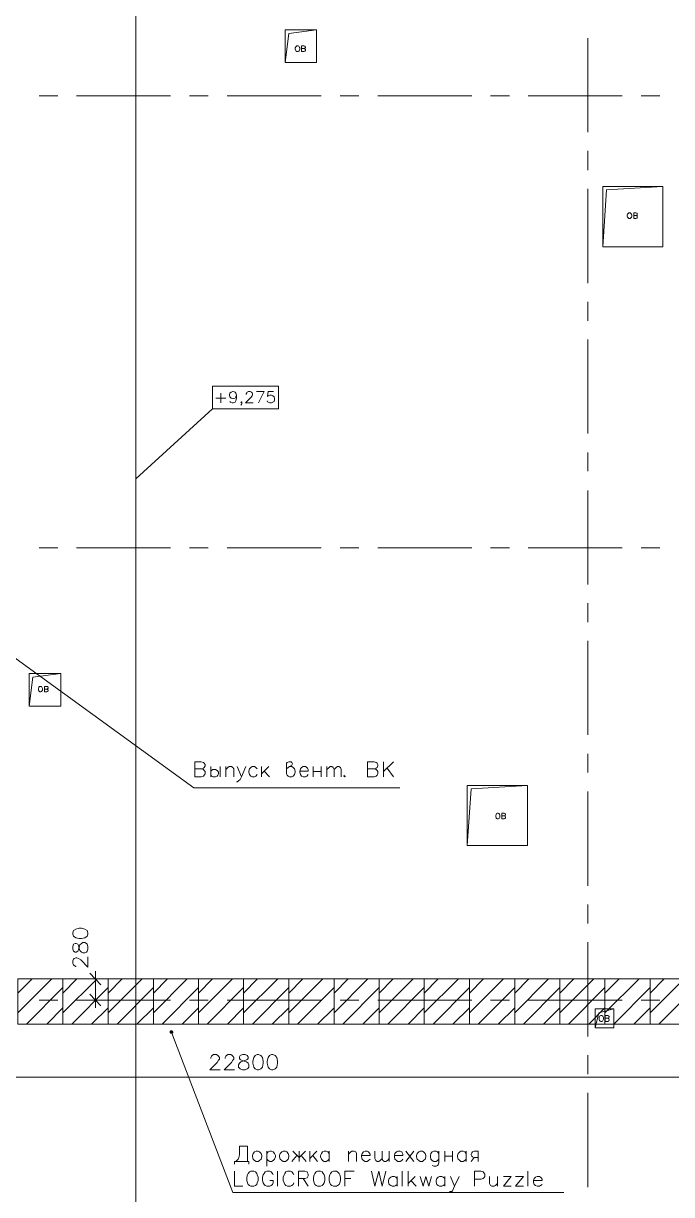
# Model space of a CAD drawing. Header units: millimetres. Extents: x -263990 to 193903, y -164417 to 240530.
# Drawn here: x 95319.72 to 95323.11, y -15683.85 to -15677.73 of the extents above; entities that cross this region are included whole.
import ezdxf

# ---------------------------------------------------------------- set-up
doc = ezdxf.new("R2010")
doc.units = ezdxf.units.MM
doc.header["$LTSCALE"] = 20
doc.layers.add('Размеры', color=7, linetype='Continuous', lineweight=9)

msp = doc.modelspace()

# ---------------------------------------------------------------- linework, layer by layer
at = {"layer": 'Размеры', "lineweight": 20}
for points in [[(95320.31325, -15675.75533), (95320.31325, -15685.18033)], [(95320.31325, -15677.80366), (95320.31325, -15678.29533)], [(95321.19158, -15677.85866), (95321.19658, -15677.857), (95321.19825, -15677.85533), (95321.19992, -15677.85366), (95321.19992, -15677.85033), (95321.19825, -15677.847), (95321.19658, -15677.84533), (95321.19158, -15677.84366), (95321.17992, -15677.84366), (95321.17992, -15677.87366), (95321.19158, -15677.87366), (95321.19658, -15677.872), (95321.19825, -15677.87033), (95321.19992, -15677.86866), (95321.19992, -15677.86366), (95321.19825, -15677.862), (95321.19658, -15677.86033), (95321.19158, -15677.85866), (95321.17992, -15677.85866)], [(95322.67658, -15677.80366), (95322.67658, -15678.29533)], [(95319.80658, -15678.10533), (95319.90492, -15678.10533)], [(95320.00325, -15678.10533), (95320.49492, -15678.10533)], [(95320.59325, -15678.10533), (95320.69158, -15678.10533)], [(95320.78992, -15678.10533), (95321.28158, -15678.10533)], [(95321.38158, -15678.10533), (95321.47992, -15678.10533)], [(95321.57825, -15678.10533), (95322.06992, -15678.10533)], [(95322.16825, -15678.10533), (95322.26658, -15678.10533)], [(95322.36492, -15678.10533), (95322.85658, -15678.10533)], [(95322.95492, -15678.10533), (95323.05325, -15678.10533)], [(95320.31325, -15678.39366), (95320.31325, -15678.49366)], [(95322.67658, -15678.39366), (95322.67658, -15678.49366)], [(95320.31325, -15678.592), (95320.31325, -15679.08366)], [(95322.67658, -15678.592), (95322.67658, -15679.08366)], [(95322.92825, -15678.73033), (95322.93325, -15678.73033), (95322.93492, -15678.72866), (95322.93492, -15678.72033), (95322.93325, -15678.71866), (95322.92825, -15678.717), (95322.91658, -15678.717), (95322.91658, -15678.747), (95322.92825, -15678.747), (95322.93325, -15678.74533), (95322.93492, -15678.74366), (95322.93492, -15678.74033), (95322.93492, -15678.737), (95322.93492, -15678.73366), (95322.93325, -15678.732), (95322.92825, -15678.73033), (95322.91658, -15678.73033)], [(95320.31325, -15679.182), (95320.31325, -15679.28033)], [(95322.67658, -15679.182), (95322.67658, -15679.28033)], [(95320.31325, -15679.37866), (95320.31325, -15679.87033)], [(95322.67658, -15679.37866), (95322.67658, -15679.87033)], [(95320.75825, -15679.65866), (95320.75825, -15679.71033)], [(95320.83992, -15679.67033), (95320.83658, -15679.67866), (95320.83158, -15679.68533), (95320.82158, -15679.687), (95320.81992, -15679.687), (95320.81158, -15679.68533), (95320.80492, -15679.67866), (95320.80325, -15679.67033), (95320.80325, -15679.66866), (95320.80492, -15679.65866), (95320.81158, -15679.65366), (95320.81992, -15679.65033), (95320.82158, -15679.65033), (95320.83158, -15679.65366), (95320.83658, -15679.65866), (95320.83992, -15679.67033), (95320.83992, -15679.68533), (95320.83658, -15679.69866), (95320.83158, -15679.707), (95320.82158, -15679.71033), (95320.81658, -15679.71033), (95320.80825, -15679.707), (95320.80492, -15679.702)], [(95320.88992, -15679.66533), (95320.88992, -15679.662), (95320.89325, -15679.657), (95320.89492, -15679.65366), (95320.90158, -15679.65033), (95320.91158, -15679.65033), (95320.91825, -15679.65366), (95320.92158, -15679.657), (95320.92325, -15679.662), (95320.92325, -15679.66866), (95320.92158, -15679.67366), (95320.91492, -15679.682), (95320.88658, -15679.71033), (95320.92658, -15679.71033)], [(95320.95492, -15679.71033), (95320.98325, -15679.65033), (95320.94325, -15679.65033)], [(95321.03325, -15679.65033), (95321.00492, -15679.65033), (95321.00158, -15679.677), (95321.00492, -15679.67366), (95321.01325, -15679.67033), (95321.02158, -15679.67033), (95321.02992, -15679.67366), (95321.03658, -15679.67866), (95321.03825, -15679.687), (95321.03825, -15679.69366), (95321.03658, -15679.702), (95321.02992, -15679.707), (95321.02158, -15679.71033), (95321.01325, -15679.71033), (95321.00492, -15679.707), (95321.00158, -15679.70366), (95320.99992, -15679.69866)], [(95320.71325, -15679.74033), (95320.31325, -15680.107)], [(95320.73158, -15679.68533), (95320.78325, -15679.68533)], [(95320.86658, -15679.707), (95320.86492, -15679.71033), (95320.86158, -15679.707), (95320.86492, -15679.70366), (95320.86658, -15679.707), (95320.86658, -15679.71366), (95320.86492, -15679.71866), (95320.86158, -15679.722)], [(95320.31325, -15679.96866), (95320.31325, -15680.067)], [(95322.67658, -15679.96866), (95322.67658, -15680.067)], [(95320.31325, -15680.167), (95320.31325, -15680.65866)], [(95322.67658, -15680.167), (95322.67658, -15680.65866)], [(95319.80658, -15680.467), (95319.90492, -15680.467)], [(95320.00325, -15680.467), (95320.49492, -15680.467)], [(95320.59325, -15680.467), (95320.69158, -15680.467)], [(95320.78992, -15680.467), (95321.28158, -15680.467)], [(95321.38158, -15680.467), (95321.47992, -15680.467)], [(95321.57825, -15680.467), (95322.06992, -15680.467)], [(95322.16825, -15680.467), (95322.26658, -15680.467)], [(95322.36492, -15680.467), (95322.85658, -15680.467)], [(95322.95492, -15680.467), (95323.05325, -15680.467)], [(95319.13158, -15680.64533), (95319.13825, -15680.65033), (95320.61658, -15681.722), (95321.69325, -15681.722)], [(95320.31325, -15680.757), (95320.31325, -15680.85533)], [(95322.67658, -15680.757), (95322.67658, -15680.85533)], [(95320.31325, -15680.95366), (95320.31325, -15681.44533)], [(95322.67658, -15680.95366), (95322.67658, -15681.44533)], [(95319.84825, -15681.20533), (95319.85158, -15681.20366), (95319.85325, -15681.202), (95319.85492, -15681.20033), (95319.85492, -15681.197), (95319.85325, -15681.19366), (95319.85158, -15681.192), (95319.84825, -15681.192), (95319.83492, -15681.192), (95319.83492, -15681.22033), (95319.84825, -15681.22033), (95319.85158, -15681.21866), (95319.85325, -15681.21866), (95319.85492, -15681.21533), (95319.85492, -15681.21033), (95319.85325, -15681.20866), (95319.85158, -15681.207), (95319.84825, -15681.20533), (95319.83492, -15681.20533)], [(95320.31325, -15681.54366), (95320.31325, -15681.642)], [(95322.67658, -15681.54366), (95322.67658, -15681.642)], [(95320.65492, -15681.622), (95320.66658, -15681.61866), (95320.66992, -15681.61533), (95320.67492, -15681.607), (95320.67492, -15681.60033), (95320.66992, -15681.592), (95320.66658, -15681.58866), (95320.65492, -15681.58533), (95320.62158, -15681.58533), (95320.62158, -15681.66366), (95320.65492, -15681.66366), (95320.66658, -15681.66033), (95320.66992, -15681.65533), (95320.67492, -15681.64866), (95320.67492, -15681.637), (95320.66992, -15681.63033), (95320.66658, -15681.62533), (95320.65492, -15681.622), (95320.62158, -15681.622)], [(95320.70492, -15681.61033), (95320.70492, -15681.66366)], [(95320.70492, -15681.63366), (95320.70825, -15681.63033), (95320.71492, -15681.62533), (95320.72992, -15681.62533), (95320.73825, -15681.63033), (95320.74158, -15681.63366), (95320.74492, -15681.64033), (95320.74492, -15681.64866), (95320.74158, -15681.65533), (95320.73825, -15681.66033), (95320.72992, -15681.66366), (95320.71492, -15681.66366), (95320.70825, -15681.66033), (95320.70492, -15681.65533)], [(95320.75325, -15681.61033), (95320.75325, -15681.66366)], [(95320.78325, -15681.61033), (95320.78325, -15681.66366)], [(95320.78325, -15681.62533), (95320.79492, -15681.61533), (95320.80158, -15681.61033), (95320.81325, -15681.61033), (95320.81992, -15681.61533), (95320.82492, -15681.622), (95320.82492, -15681.66366)], [(95320.84325, -15681.61033), (95320.86492, -15681.66366), (95320.88825, -15681.61033)], [(95320.94825, -15681.622), (95320.93992, -15681.61533), (95320.93325, -15681.61033), (95320.92158, -15681.61033), (95320.91492, -15681.61533), (95320.90658, -15681.622), (95320.90325, -15681.63366), (95320.90325, -15681.64033), (95320.90658, -15681.652), (95320.91492, -15681.66033), (95320.92158, -15681.66366), (95320.93325, -15681.66366), (95320.93992, -15681.66033), (95320.94825, -15681.652)], [(95320.96992, -15681.61033), (95320.96992, -15681.66366)], [(95321.00825, -15681.61033), (95320.96992, -15681.64866)], [(95320.98492, -15681.63366), (95321.01158, -15681.66366)], [(95321.10158, -15681.622), (95321.10992, -15681.61533), (95321.11658, -15681.61033), (95321.12825, -15681.60366), (95321.13158, -15681.59533), (95321.12825, -15681.58866), (95321.12492, -15681.58533), (95321.11325, -15681.58533), (95321.10492, -15681.58866), (95321.10158, -15681.592), (95321.10158, -15681.64866), (95321.10492, -15681.65533), (95321.10992, -15681.66033), (95321.11658, -15681.66366), (95321.12825, -15681.66366), (95321.13492, -15681.66033), (95321.14325, -15681.652), (95321.14658, -15681.64033), (95321.14658, -15681.63366), (95321.14325, -15681.622), (95321.13492, -15681.61533), (95321.12825, -15681.61033), (95321.11658, -15681.61033)], [(95321.16992, -15681.63366), (95321.21492, -15681.63366), (95321.21492, -15681.62533), (95321.20992, -15681.61866), (95321.20658, -15681.61533), (95321.19992, -15681.61033), (95321.18825, -15681.61033), (95321.17992, -15681.61533), (95321.17325, -15681.622), (95321.16992, -15681.63366), (95321.16992, -15681.64033), (95321.17325, -15681.652), (95321.17992, -15681.66033), (95321.18825, -15681.66366), (95321.19992, -15681.66366), (95321.20658, -15681.66033), (95321.21492, -15681.652)], [(95321.23992, -15681.61033), (95321.23992, -15681.66366)], [(95321.23992, -15681.637), (95321.28158, -15681.637)], [(95321.28158, -15681.61033), (95321.28158, -15681.66366)], [(95321.31158, -15681.61033), (95321.31158, -15681.66366)], [(95321.31158, -15681.62533), (95321.32325, -15681.61533), (95321.32992, -15681.61033), (95321.33825, -15681.61033), (95321.34492, -15681.61533), (95321.34992, -15681.62533), (95321.34992, -15681.66366)], [(95321.34992, -15681.62533), (95321.35992, -15681.61533), (95321.36825, -15681.61033), (95321.37492, -15681.61033), (95321.38325, -15681.61533), (95321.38658, -15681.62533), (95321.38658, -15681.66366)], [(95321.55992, -15681.622), (95321.56992, -15681.61866), (95321.57492, -15681.61533), (95321.57825, -15681.607), (95321.57825, -15681.60033), (95321.57492, -15681.592), (95321.56992, -15681.58866), (95321.55992, -15681.58533), (95321.52492, -15681.58533), (95321.52492, -15681.66366), (95321.55992, -15681.66366), (95321.56992, -15681.66033), (95321.57492, -15681.65533), (95321.57825, -15681.64866), (95321.57825, -15681.637), (95321.57492, -15681.63033), (95321.56992, -15681.62533), (95321.55992, -15681.622), (95321.52492, -15681.622)], [(95321.65992, -15681.58533), (95321.60825, -15681.637)], [(95321.60825, -15681.58533), (95321.60825, -15681.66366)], [(95321.65992, -15681.66366), (95321.62658, -15681.61866)], [(95320.86492, -15681.66366), (95320.85825, -15681.67866), (95320.84992, -15681.68533), (95320.84325, -15681.69033), (95320.83992, -15681.69033)], [(95321.40492, -15681.65533), (95321.40158, -15681.66033), (95321.40492, -15681.66366), (95321.40992, -15681.66033)], [(95320.31325, -15681.74033), (95320.31325, -15682.23366)], [(95322.67658, -15681.74033), (95322.67658, -15682.23366)], [(95322.23992, -15681.86866), (95322.24325, -15681.867), (95322.24492, -15681.86533), (95322.24658, -15681.862), (95322.24658, -15681.86033), (95322.24492, -15681.857), (95322.24325, -15681.85533), (95322.23992, -15681.85366), (95322.22658, -15681.85366), (95322.22658, -15681.88366), (95322.23992, -15681.88366), (95322.24325, -15681.882), (95322.24492, -15681.88033), (95322.24658, -15681.87866), (95322.24658, -15681.87366), (95322.24492, -15681.87033), (95322.24325, -15681.87033), (95322.23992, -15681.86866), (95322.22658, -15681.86866)], [(95320.31325, -15682.332), (95320.31325, -15682.43033)], [(95322.67658, -15682.332), (95322.67658, -15682.43033)], [(95320.31325, -15682.52866), (95320.31325, -15683.02033)], [(95322.67658, -15682.52866), (95322.67658, -15683.02033)], [(95320.00158, -15682.65533), (95319.99825, -15682.65533), (95319.98992, -15682.65033), (95319.98658, -15682.647), (95319.98325, -15682.64033), (95319.98325, -15682.62533), (95319.98658, -15682.617), (95319.98992, -15682.61366), (95319.99825, -15682.61033), (95320.00492, -15682.61033), (95320.01325, -15682.61366), (95320.02492, -15682.62033), (95320.06158, -15682.65866), (95320.06158, -15682.60533)], [(95320.10158, -15682.68033), (95320.10158, -15682.87033)], [(95319.69492, -15682.79366), (95319.76992, -15682.72033)], [(95319.69492, -15682.897), (95319.87325, -15682.72033)], [(95319.93158, -15682.79366), (95320.00492, -15682.72033)], [(95319.93158, -15682.897), (95320.10992, -15682.72033)], [(95320.12992, -15682.75033), (95320.07158, -15682.69033)], [(95320.08992, -15682.72033), (95320.13992, -15682.72033)], [(95320.16825, -15682.79366), (95320.24158, -15682.72033)], [(95320.16825, -15682.897), (95320.34658, -15682.72033)], [(95320.40492, -15682.79366), (95320.47825, -15682.72033)], [(95320.40492, -15682.897), (95320.58158, -15682.72033)], [(95320.63992, -15682.79366), (95320.71325, -15682.72033)], [(95320.63992, -15682.897), (95320.81825, -15682.72033)], [(95320.87658, -15682.79366), (95320.94992, -15682.72033)], [(95320.87658, -15682.897), (95321.05492, -15682.72033)], [(95321.11325, -15682.79366), (95321.18658, -15682.72033)], [(95321.11325, -15682.897), (95321.29158, -15682.72033)], [(95321.34992, -15682.79366), (95321.42325, -15682.72033)], [(95321.34992, -15682.897), (95321.52658, -15682.72033)], [(95321.58492, -15682.79366), (95321.65825, -15682.72033)], [(95321.58492, -15682.897), (95321.76325, -15682.72033)], [(95321.82158, -15682.79366), (95321.89492, -15682.72033)], [(95321.82158, -15682.897), (95321.99992, -15682.72033)], [(95322.05825, -15682.79366), (95322.13158, -15682.72033)], [(95322.05825, -15682.897), (95322.23658, -15682.72033)], [(95322.29492, -15682.79366), (95322.36825, -15682.72033)], [(95322.29492, -15682.897), (95322.47158, -15682.72033)], [(95322.52992, -15682.79366), (95322.60325, -15682.72033)], [(95322.52992, -15682.897), (95322.70825, -15682.72033)], [(95322.76658, -15682.79366), (95322.83992, -15682.72033)], [(95322.76658, -15682.897), (95322.94492, -15682.72033)], [(95323.00325, -15682.79366), (95323.07658, -15682.72033)], [(95323.00325, -15682.897), (95323.17992, -15682.72033)], [(95319.74158, -15682.957), (95319.93158, -15682.76533)], [(95319.97825, -15682.957), (95320.16825, -15682.76533)], [(95320.07158, -15682.80033), (95320.12992, -15682.86033)], [(95320.21492, -15682.957), (95320.40492, -15682.76533)], [(95320.44992, -15682.957), (95320.63992, -15682.76533)], [(95320.68658, -15682.957), (95320.87658, -15682.76533)], [(95320.92325, -15682.957), (95321.11325, -15682.76533)], [(95321.15825, -15682.957), (95321.34992, -15682.76533)], [(95321.39492, -15682.957), (95321.58492, -15682.76533)], [(95321.63158, -15682.957), (95321.82158, -15682.76533)], [(95321.86825, -15682.957), (95322.05825, -15682.76533)], [(95322.10325, -15682.957), (95322.29492, -15682.76533)], [(95322.33992, -15682.957), (95322.52992, -15682.76533)], [(95322.57658, -15682.957), (95322.76658, -15682.76533)], [(95322.81325, -15682.957), (95323.00325, -15682.76533)], [(95323.04825, -15682.957), (95323.23992, -15682.76533)], [(95319.80658, -15682.83033), (95319.90492, -15682.83033)], [(95320.00325, -15682.83033), (95320.49492, -15682.83033)], [(95320.08992, -15682.83033), (95320.13992, -15682.83033)], [(95320.59325, -15682.83033), (95320.69158, -15682.83033)], [(95320.78992, -15682.83033), (95321.28158, -15682.83033)], [(95321.38158, -15682.83033), (95321.47992, -15682.83033)], [(95321.57825, -15682.83033), (95322.06992, -15682.83033)], [(95322.16825, -15682.83033), (95322.26658, -15682.83033)], [(95322.36492, -15682.83033), (95322.85658, -15682.83033)], [(95322.95492, -15682.83033), (95323.05325, -15682.83033)], [(95319.84658, -15682.957), (95319.93158, -15682.87033)], [(95320.08158, -15682.957), (95320.16825, -15682.87033)], [(95320.31825, -15682.957), (95320.40492, -15682.87033)], [(95320.55492, -15682.957), (95320.63992, -15682.87033)], [(95320.79158, -15682.957), (95320.87658, -15682.87033)], [(95321.02658, -15682.957), (95321.11325, -15682.87033)], [(95321.26325, -15682.957), (95321.34992, -15682.87033)], [(95321.49992, -15682.957), (95321.58492, -15682.87033)], [(95321.73658, -15682.957), (95321.82158, -15682.87033)], [(95321.97158, -15682.957), (95322.05825, -15682.87033)], [(95322.20825, -15682.957), (95322.29492, -15682.87033)], [(95322.44492, -15682.957), (95322.52992, -15682.87033)], [(95322.68158, -15682.957), (95322.76658, -15682.87033)], [(95322.78158, -15682.92533), (95322.78492, -15682.92366), (95322.78658, -15682.92366), (95322.78825, -15682.92033), (95322.78825, -15682.917), (95322.78658, -15682.91533), (95322.78492, -15682.91366), (95322.78158, -15682.912), (95322.76825, -15682.912), (95322.76825, -15682.942), (95322.78158, -15682.942), (95322.78492, -15682.94033), (95322.78658, -15682.93866), (95322.78825, -15682.93533), (95322.78825, -15682.932), (95322.78658, -15682.92866), (95322.78492, -15682.927), (95322.78158, -15682.92533), (95322.76825, -15682.92533)], [(95322.91658, -15682.957), (95323.00325, -15682.87033)], [(95320.50325, -15683.007), (95320.50658, -15683.017), (95320.81992, -15683.837), (95322.55158, -15683.837)], [(95320.31325, -15683.11866), (95320.31325, -15683.217)], [(95320.70492, -15683.13533), (95320.70492, -15683.13033), (95320.70825, -15683.12366), (95320.71158, -15683.12033), (95320.71992, -15683.11533), (95320.73492, -15683.11533), (95320.74158, -15683.12033), (95320.74492, -15683.12366), (95320.74992, -15683.13033), (95320.74992, -15683.13866), (95320.74492, -15683.14533), (95320.73825, -15683.157), (95320.69992, -15683.19533), (95320.75325, -15683.19533)], [(95320.77992, -15683.13533), (95320.77992, -15683.13033), (95320.78325, -15683.12366), (95320.78658, -15683.12033), (95320.79492, -15683.11533), (95320.80992, -15683.11533), (95320.81658, -15683.12033), (95320.81992, -15683.12366), (95320.82492, -15683.13033), (95320.82492, -15683.13866), (95320.81992, -15683.14533), (95320.81325, -15683.157), (95320.77492, -15683.19533), (95320.82825, -15683.19533)], [(95322.67658, -15683.11866), (95322.67658, -15683.217)], [(95316.34992, -15683.23366), (95325.40492, -15683.23366)], [(95320.31325, -15683.31533), (95320.31325, -15683.80866)], [(95322.67658, -15683.31533), (95322.67658, -15683.80866)], [(95320.83658, -15683.67366), (95320.84825, -15683.662), (95320.85158, -15683.65366), (95320.85492, -15683.63866), (95320.85492, -15683.59366), (95320.89658, -15683.59366), (95320.89658, -15683.67366)], [(95320.99825, -15683.62033), (95320.99825, -15683.69866)], [(95320.99825, -15683.632), (95321.00492, -15683.62366), (95321.01325, -15683.62033), (95321.02325, -15683.62033), (95321.03158, -15683.62366), (95321.03825, -15683.632), (95321.04325, -15683.64366), (95321.04325, -15683.65033), (95321.03825, -15683.662), (95321.03158, -15683.66866), (95321.02325, -15683.67366), (95321.01325, -15683.67366), (95321.00492, -15683.66866), (95320.99825, -15683.662)], [(95321.12825, -15683.67366), (95321.15492, -15683.64366)], [(95321.19992, -15683.62033), (95321.16658, -15683.65366), (95321.13325, -15683.62033)], [(95321.16658, -15683.62033), (95321.16658, -15683.67366)], [(95321.17825, -15683.64366), (95321.20325, -15683.67366)], [(95321.22325, -15683.62033), (95321.22325, -15683.67366)], [(95321.25992, -15683.62033), (95321.22325, -15683.65866)], [(95321.23825, -15683.64366), (95321.26325, -15683.67366)], [(95321.32325, -15683.662), (95321.31658, -15683.66866), (95321.30825, -15683.67366), (95321.29825, -15683.67366), (95321.28992, -15683.66866), (95321.28658, -15683.66533), (95321.28325, -15683.662), (95321.27825, -15683.65033), (95321.27825, -15683.64366), (95321.28325, -15683.632), (95321.28992, -15683.62366), (95321.29825, -15683.62033), (95321.30825, -15683.62033), (95321.31658, -15683.62366), (95321.32325, -15683.632)], [(95321.32325, -15683.62033), (95321.32325, -15683.67366)], [(95321.42492, -15683.62033), (95321.42492, -15683.67366)], [(95321.42492, -15683.63533), (95321.43658, -15683.62366), (95321.44325, -15683.62033), (95321.45492, -15683.62033), (95321.46325, -15683.62366), (95321.46658, -15683.632), (95321.46658, -15683.67366)], [(95321.49325, -15683.64366), (95321.53825, -15683.64366), (95321.53825, -15683.63533), (95321.53325, -15683.62866), (95321.52992, -15683.62366), (95321.52325, -15683.62033), (95321.51158, -15683.62033), (95321.50325, -15683.62366), (95321.49658, -15683.632), (95321.49325, -15683.64366), (95321.49325, -15683.65033), (95321.49658, -15683.662), (95321.50325, -15683.66866), (95321.51158, -15683.67366), (95321.52325, -15683.67366), (95321.52992, -15683.66866), (95321.53825, -15683.662)], [(95321.60158, -15683.65866), (95321.58992, -15683.66866), (95321.58325, -15683.67366), (95321.57492, -15683.67366), (95321.56825, -15683.66866), (95321.56325, -15683.65866), (95321.56325, -15683.62033)], [(95321.63825, -15683.65866), (95321.62825, -15683.66866), (95321.61992, -15683.67366), (95321.61325, -15683.67366), (95321.60492, -15683.66866), (95321.60158, -15683.65866), (95321.60158, -15683.62033)], [(95321.63825, -15683.67366), (95321.63825, -15683.62033)], [(95321.66492, -15683.64366), (95321.70992, -15683.64366), (95321.70992, -15683.63533), (95321.70658, -15683.62866), (95321.70325, -15683.62366), (95321.69492, -15683.62033), (95321.68325, -15683.62033), (95321.67658, -15683.62366), (95321.66825, -15683.632), (95321.66492, -15683.64366), (95321.66492, -15683.65033), (95321.66825, -15683.662), (95321.67658, -15683.66866), (95321.68325, -15683.67366), (95321.69492, -15683.67366), (95321.70325, -15683.66866), (95321.70992, -15683.662)], [(95321.72492, -15683.62033), (95321.76658, -15683.67366)], [(95321.76658, -15683.62033), (95321.72492, -15683.67366)], [(95321.89825, -15683.632), (95321.89325, -15683.62866), (95321.88992, -15683.62366), (95321.88325, -15683.62033), (95321.87158, -15683.62033), (95321.86325, -15683.62366), (95321.85658, -15683.632), (95321.85325, -15683.64366), (95321.85325, -15683.65033), (95321.85658, -15683.662), (95321.86325, -15683.66866), (95321.87158, -15683.67366), (95321.88325, -15683.67366), (95321.88992, -15683.66866), (95321.89825, -15683.662)], [(95321.89825, -15683.62033), (95321.89825, -15683.68033), (95321.89325, -15683.692), (95321.88992, -15683.69533), (95321.88325, -15683.69866), (95321.87158, -15683.69866), (95321.86325, -15683.69533)], [(95321.92825, -15683.62033), (95321.92825, -15683.67366)], [(95321.92825, -15683.647), (95321.96825, -15683.647)], [(95321.96825, -15683.62033), (95321.96825, -15683.67366)], [(95322.03992, -15683.662), (95322.03325, -15683.66866), (95322.02492, -15683.67366), (95322.01325, -15683.67366), (95322.00658, -15683.66866), (95322.00325, -15683.66533), (95321.99825, -15683.662), (95321.99492, -15683.65033), (95321.99492, -15683.64366), (95321.99825, -15683.632), (95322.00658, -15683.62366), (95322.01325, -15683.62033), (95322.02492, -15683.62033), (95322.03325, -15683.62366), (95322.03992, -15683.632)], [(95322.03992, -15683.62033), (95322.03992, -15683.67366)], [(95322.10325, -15683.67366), (95322.10325, -15683.62033), (95322.08158, -15683.62033), (95322.07325, -15683.62366), (95322.06992, -15683.62866), (95322.06658, -15683.63533), (95322.06658, -15683.63866), (95322.06992, -15683.647), (95322.07325, -15683.65033), (95322.08158, -15683.65366), (95322.10325, -15683.65366)], [(95322.06658, -15683.67366), (95322.08158, -15683.65366)], [(95320.90325, -15683.68866), (95320.90325, -15683.67366), (95320.82825, -15683.67366), (95320.82825, -15683.68866)], [(95320.82825, -15683.72533), (95320.82825, -15683.80366), (95320.87325, -15683.80366)], [(95321.03158, -15683.74366), (95321.02825, -15683.737), (95321.01992, -15683.72866), (95321.01325, -15683.72533), (95320.99825, -15683.72533), (95320.98992, -15683.72866), (95320.98325, -15683.737), (95320.97825, -15683.74366), (95320.97492, -15683.75533), (95320.97492, -15683.77366), (95320.97825, -15683.78533), (95320.98325, -15683.79366), (95320.98992, -15683.80033), (95320.99825, -15683.80366), (95321.01325, -15683.80366), (95321.01992, -15683.80033), (95321.02825, -15683.79366), (95321.03158, -15683.78533), (95321.03158, -15683.77366), (95321.01325, -15683.77366)], [(95321.05325, -15683.80366), (95321.05325, -15683.72533)], [(95321.13992, -15683.74366), (95321.13658, -15683.737), (95321.12825, -15683.72866), (95321.12158, -15683.72533), (95321.10658, -15683.72533), (95321.09825, -15683.72866), (95321.09158, -15683.737), (95321.08825, -15683.74366), (95321.08325, -15683.75533), (95321.08325, -15683.77366), (95321.08825, -15683.78533), (95321.09158, -15683.79366), (95321.09825, -15683.80033), (95321.10658, -15683.80366), (95321.12158, -15683.80366), (95321.12825, -15683.80033), (95321.13658, -15683.79366), (95321.13992, -15683.78533)], [(95321.16325, -15683.80366), (95321.16325, -15683.72533), (95321.19658, -15683.72533), (95321.20825, -15683.72866), (95321.21158, -15683.73366), (95321.21492, -15683.74033), (95321.21492, -15683.74866), (95321.21158, -15683.75533), (95321.20825, -15683.75866), (95321.19658, -15683.76366), (95321.16325, -15683.76366)], [(95321.18825, -15683.76366), (95321.21492, -15683.80366)], [(95321.40658, -15683.80366), (95321.40658, -15683.72533), (95321.45492, -15683.72533)], [(95321.40658, -15683.76366), (95321.43658, -15683.76366)], [(95321.54492, -15683.72533), (95321.56325, -15683.80366), (95321.58325, -15683.72533), (95321.60158, -15683.80366), (95321.61992, -15683.72533)], [(95321.67992, -15683.76366), (95321.67325, -15683.75533), (95321.66492, -15683.752), (95321.65325, -15683.752), (95321.64658, -15683.75533), (95321.63825, -15683.76366), (95321.63492, -15683.77366), (95321.63492, -15683.782), (95321.63825, -15683.79366), (95321.64658, -15683.80033), (95321.65325, -15683.80366), (95321.66492, -15683.80366), (95321.67325, -15683.80033), (95321.67992, -15683.79366)], [(95321.67992, -15683.752), (95321.67992, -15683.80366)], [(95321.70658, -15683.80366), (95321.70658, -15683.72533)], [(95321.73658, -15683.80366), (95321.73658, -15683.72533)], [(95321.77325, -15683.752), (95321.73658, -15683.78866)], [(95321.75158, -15683.77366), (95321.77825, -15683.80366)], [(95321.79992, -15683.752), (95321.81492, -15683.80366), (95321.82992, -15683.752), (95321.84492, -15683.80366), (95321.85992, -15683.752)], [(95321.92825, -15683.76366), (95321.91992, -15683.75533), (95321.91325, -15683.752), (95321.90158, -15683.752), (95321.89325, -15683.75533), (95321.88658, -15683.76366), (95321.88325, -15683.77366), (95321.88325, -15683.782), (95321.88658, -15683.79366), (95321.89325, -15683.80033), (95321.90158, -15683.80366), (95321.91325, -15683.80366), (95321.91992, -15683.80033), (95321.92825, -15683.79366)], [(95321.92825, -15683.752), (95321.92825, -15683.80366)], [(95321.95825, -15683.752), (95321.97992, -15683.80366), (95322.00325, -15683.752)], [(95322.08492, -15683.80366), (95322.08492, -15683.72533), (95322.11825, -15683.72533), (95322.12992, -15683.72866), (95322.13325, -15683.73366), (95322.13825, -15683.74033), (95322.13825, -15683.752), (95322.13325, -15683.75866), (95322.12992, -15683.76366), (95322.11825, -15683.767), (95322.08492, -15683.767)], [(95322.16325, -15683.752), (95322.16325, -15683.78866), (95322.16825, -15683.80033), (95322.17492, -15683.80366), (95322.18658, -15683.80366), (95322.19325, -15683.80033), (95322.20492, -15683.78866)], [(95322.20492, -15683.752), (95322.20492, -15683.80366)], [(95322.23492, -15683.752), (95322.27658, -15683.752), (95322.23492, -15683.80366), (95322.27658, -15683.80366)], [(95322.29825, -15683.752), (95322.33992, -15683.752), (95322.29825, -15683.80366), (95322.33992, -15683.80366)], [(95322.36325, -15683.80366), (95322.36325, -15683.72533)], [(95322.39325, -15683.77366), (95322.43825, -15683.77366), (95322.43825, -15683.767), (95322.43325, -15683.75866), (95322.42992, -15683.75533), (95322.42325, -15683.752), (95322.41158, -15683.752), (95322.40325, -15683.75533), (95322.39658, -15683.76366), (95322.39325, -15683.77366), (95322.39325, -15683.782), (95322.39658, -15683.79366), (95322.40325, -15683.80033), (95322.41158, -15683.80366), (95322.42325, -15683.80366), (95322.42992, -15683.80033), (95322.43825, -15683.79366)], [(95321.97992, -15683.80366), (95321.96825, -15683.827), (95321.96492, -15683.83033), (95321.95325, -15683.83033)]]:
    msp.add_lwpolyline(points, dxfattribs=at)
for points in [[(95321.09325, -15677.932), (95321.11325, -15677.78033), (95321.25825, -15677.76033), (95321.25825, -15677.932), (95321.09325, -15677.932), (95321.25825, -15677.932), (95321.25825, -15677.76033), (95321.09325, -15677.76033)], [(95321.15492, -15677.84366), (95321.16158, -15677.84366), (95321.16492, -15677.84533), (95321.16658, -15677.84866), (95321.16825, -15677.852), (95321.16992, -15677.85533), (95321.16992, -15677.862), (95321.16825, -15677.867), (95321.16658, -15677.87033), (95321.16492, -15677.872), (95321.16158, -15677.87366), (95321.15492, -15677.87366), (95321.15325, -15677.872), (95321.14992, -15677.87033), (95321.14825, -15677.867), (95321.14658, -15677.862), (95321.14658, -15677.85533), (95321.14825, -15677.852), (95321.14992, -15677.84866), (95321.15325, -15677.84533)], [(95322.75492, -15678.89366), (95322.77492, -15678.597), (95323.06992, -15678.57866), (95323.06992, -15678.89366), (95322.75492, -15678.89366), (95323.06992, -15678.89366), (95323.06992, -15678.57866), (95322.75492, -15678.57866)], [(95322.89158, -15678.717), (95322.89825, -15678.717), (95322.89992, -15678.71866), (95322.90325, -15678.722), (95322.90492, -15678.72366), (95322.90658, -15678.72866), (95322.90658, -15678.73533), (95322.90492, -15678.73866), (95322.90325, -15678.742), (95322.89992, -15678.74533), (95322.89825, -15678.747), (95322.89158, -15678.747), (95322.88992, -15678.74533), (95322.88658, -15678.742), (95322.88492, -15678.73866), (95322.88325, -15678.73533), (95322.88325, -15678.72866), (95322.88492, -15678.72366), (95322.88658, -15678.722), (95322.88992, -15678.71866)], [(95320.71325, -15679.622), (95321.05992, -15679.622), (95321.05992, -15679.74033), (95320.71325, -15679.74033)], [(95319.75492, -15681.29533), (95319.77492, -15681.14366), (95319.91992, -15681.12366), (95319.91992, -15681.29533), (95319.75492, -15681.29533), (95319.91992, -15681.29533), (95319.91992, -15681.12366), (95319.75492, -15681.12366)], [(95319.81158, -15681.192), (95319.81992, -15681.192), (95319.82158, -15681.19533), (95319.82325, -15681.19866), (95319.82492, -15681.202), (95319.82492, -15681.21033), (95319.82325, -15681.21366), (95319.82158, -15681.217), (95319.81992, -15681.21866), (95319.81658, -15681.22033), (95319.81158, -15681.22033), (95319.80825, -15681.21866), (95319.80492, -15681.217), (95319.80492, -15681.21366), (95319.80325, -15681.21033), (95319.80325, -15681.202), (95319.80492, -15681.19866), (95319.80492, -15681.19533), (95319.80825, -15681.192)], [(95322.04658, -15682.02366), (95322.06658, -15681.727), (95322.36158, -15681.70866), (95322.36158, -15682.02366), (95322.04658, -15682.02366), (95322.36158, -15682.02366), (95322.36158, -15681.70866), (95322.04658, -15681.70866)], [(95322.20325, -15681.85366), (95322.20825, -15681.85366), (95322.21158, -15681.85533), (95322.21492, -15681.85866), (95322.21658, -15681.862), (95322.21658, -15681.86533), (95322.21658, -15681.872), (95322.21658, -15681.877), (95322.21492, -15681.88033), (95322.21158, -15681.882), (95322.20825, -15681.88366), (95322.20325, -15681.88366), (95322.19992, -15681.882), (95322.19825, -15681.88033), (95322.19658, -15681.877), (95322.19492, -15681.872), (95322.19492, -15681.86533), (95322.19658, -15681.862), (95322.19825, -15681.85866), (95322.19992, -15681.85533)], [(95319.98325, -15682.48533), (95319.98658, -15682.497), (95319.99825, -15682.50533), (95320.01658, -15682.50866), (95320.02825, -15682.50866), (95320.04658, -15682.50533), (95320.05825, -15682.497), (95320.06158, -15682.48533), (95320.06158, -15682.47866), (95320.05825, -15682.467), (95320.04658, -15682.46033), (95320.02825, -15682.45533), (95320.01658, -15682.45533), (95319.99825, -15682.46033), (95319.98658, -15682.467), (95319.98325, -15682.47866)], [(95319.98325, -15682.56533), (95319.98658, -15682.57533), (95319.99492, -15682.58033), (95320.00158, -15682.58033), (95320.00992, -15682.57533), (95320.01325, -15682.56866), (95320.01658, -15682.55366), (95320.01992, -15682.542), (95320.02825, -15682.53533), (95320.03492, -15682.53033), (95320.04658, -15682.53033), (95320.05492, -15682.53533), (95320.05825, -15682.53866), (95320.06158, -15682.55033), (95320.06158, -15682.56533), (95320.05825, -15682.57533), (95320.05492, -15682.58033), (95320.04658, -15682.58366), (95320.03492, -15682.58366), (95320.02825, -15682.58033), (95320.01992, -15682.572), (95320.01658, -15682.56033), (95320.01325, -15682.54533), (95320.00992, -15682.53866), (95320.00158, -15682.53533), (95319.99492, -15682.53533), (95319.98658, -15682.53866), (95319.98325, -15682.55033)], [(95319.69492, -15682.957), (95319.93158, -15682.957), (95319.93158, -15682.72033), (95319.69492, -15682.72033)], [(95319.93158, -15682.957), (95320.16825, -15682.957), (95320.16825, -15682.72033), (95319.93158, -15682.72033)], [(95320.16825, -15682.957), (95320.40492, -15682.957), (95320.40492, -15682.72033), (95320.16825, -15682.72033)], [(95320.40492, -15682.957), (95320.63992, -15682.957), (95320.63992, -15682.72033), (95320.40492, -15682.72033)], [(95320.63992, -15682.957), (95320.87658, -15682.957), (95320.87658, -15682.72033), (95320.63992, -15682.72033)], [(95320.87658, -15682.957), (95321.11325, -15682.957), (95321.11325, -15682.72033), (95320.87658, -15682.72033)], [(95321.11325, -15682.957), (95321.34992, -15682.957), (95321.34992, -15682.72033), (95321.11325, -15682.72033)], [(95321.34992, -15682.957), (95321.58492, -15682.957), (95321.58492, -15682.72033), (95321.34992, -15682.72033)], [(95321.58492, -15682.957), (95321.82158, -15682.957), (95321.82158, -15682.72033), (95321.58492, -15682.72033)], [(95321.82158, -15682.957), (95322.05825, -15682.957), (95322.05825, -15682.72033), (95321.82158, -15682.72033)], [(95322.05825, -15682.957), (95322.29492, -15682.957), (95322.29492, -15682.72033), (95322.05825, -15682.72033)], [(95322.29492, -15682.957), (95322.52992, -15682.957), (95322.52992, -15682.72033), (95322.29492, -15682.72033)], [(95322.52992, -15682.957), (95322.76658, -15682.957), (95322.76658, -15682.72033), (95322.52992, -15682.72033)], [(95322.76658, -15682.957), (95323.00325, -15682.957), (95323.00325, -15682.72033), (95322.76658, -15682.72033)], [(95323.00325, -15682.957), (95323.23992, -15682.957), (95323.23992, -15682.72033), (95323.00325, -15682.72033)], [(95322.71492, -15682.97533), (95322.73492, -15682.897), (95322.81325, -15682.877), (95322.81325, -15682.97533), (95322.71492, -15682.97533), (95322.81325, -15682.97533), (95322.81325, -15682.877), (95322.71492, -15682.877)], [(95322.74492, -15682.912), (95322.74992, -15682.912), (95322.75325, -15682.91366), (95322.75492, -15682.91533), (95322.75658, -15682.91866), (95322.75825, -15682.92366), (95322.75825, -15682.93033), (95322.75658, -15682.93366), (95322.75492, -15682.937), (95322.75325, -15682.94033), (95322.74992, -15682.942), (95322.74492, -15682.942), (95322.74158, -15682.94033), (95322.73825, -15682.937), (95322.73658, -15682.93366), (95322.73658, -15682.93033), (95322.73658, -15682.92366), (95322.73658, -15682.91866), (95322.73825, -15682.91533), (95322.74158, -15682.91366)], [(95320.86992, -15683.11533), (95320.85825, -15683.12033), (95320.85492, -15683.127), (95320.85492, -15683.13533), (95320.85825, -15683.142), (95320.86492, -15683.14533), (95320.87992, -15683.15033), (95320.89158, -15683.15366), (95320.89992, -15683.16033), (95320.90325, -15683.16866), (95320.90325, -15683.18033), (95320.89992, -15683.187), (95320.89492, -15683.19033), (95320.88492, -15683.19533), (95320.86992, -15683.19533), (95320.85825, -15683.19033), (95320.85492, -15683.187), (95320.84992, -15683.18033), (95320.84992, -15683.16866), (95320.85492, -15683.16033), (95320.86158, -15683.15366), (95320.87325, -15683.15033), (95320.88825, -15683.14533), (95320.89492, -15683.142), (95320.89992, -15683.13533), (95320.89992, -15683.127), (95320.89492, -15683.12033), (95320.88492, -15683.11533)], [(95320.94825, -15683.11533), (95320.93658, -15683.12033), (95320.92992, -15683.13033), (95320.92492, -15683.15033), (95320.92492, -15683.16033), (95320.92992, -15683.18033), (95320.93658, -15683.19033), (95320.94825, -15683.19533), (95320.95492, -15683.19533), (95320.96658, -15683.19033), (95320.97492, -15683.18033), (95320.97825, -15683.16033), (95320.97825, -15683.15033), (95320.97492, -15683.13033), (95320.96658, -15683.12033), (95320.95492, -15683.11533)], [(95321.02325, -15683.11533), (95321.01158, -15683.12033), (95321.00492, -15683.13033), (95320.99992, -15683.15033), (95320.99992, -15683.16033), (95321.00492, -15683.18033), (95321.01158, -15683.19033), (95321.02325, -15683.19533), (95321.02992, -15683.19533), (95321.04158, -15683.19033), (95321.04992, -15683.18033), (95321.05325, -15683.16033), (95321.05325, -15683.15033), (95321.04992, -15683.13033), (95321.04158, -15683.12033), (95321.02992, -15683.11533)], [(95320.94158, -15683.62033), (95320.95325, -15683.62033), (95320.95992, -15683.62366), (95320.96825, -15683.632), (95320.97158, -15683.64366), (95320.97158, -15683.65033), (95320.96825, -15683.662), (95320.95992, -15683.66866), (95320.95325, -15683.67366), (95320.94158, -15683.67366), (95320.93325, -15683.66866), (95320.92658, -15683.662), (95320.92325, -15683.65033), (95320.92325, -15683.64366), (95320.92658, -15683.632), (95320.93325, -15683.62366)], [(95321.08325, -15683.62033), (95321.09492, -15683.62033), (95321.10325, -15683.62366), (95321.10992, -15683.632), (95321.11325, -15683.64366), (95321.11325, -15683.65033), (95321.10992, -15683.662), (95321.10325, -15683.66866), (95321.09492, -15683.67366), (95321.08325, -15683.67366), (95321.07658, -15683.66866), (95321.06825, -15683.662), (95321.06492, -15683.65033), (95321.06492, -15683.64366), (95321.06825, -15683.632), (95321.07658, -15683.62366)], [(95321.79992, -15683.62033), (95321.81158, -15683.62033), (95321.81825, -15683.62366), (95321.82658, -15683.632), (95321.82992, -15683.64366), (95321.82992, -15683.65033), (95321.82658, -15683.662), (95321.81825, -15683.66866), (95321.81158, -15683.67366), (95321.79992, -15683.67366), (95321.79325, -15683.66866), (95321.78492, -15683.662), (95321.78158, -15683.65033), (95321.78158, -15683.64366), (95321.78492, -15683.632), (95321.79325, -15683.62366)], [(95320.91492, -15683.72533), (95320.90825, -15683.72866), (95320.89992, -15683.737), (95320.89658, -15683.74366), (95320.89325, -15683.75533), (95320.89325, -15683.77366), (95320.89658, -15683.78533), (95320.89992, -15683.79366), (95320.90825, -15683.80033), (95320.91492, -15683.80366), (95320.92992, -15683.80366), (95320.93825, -15683.80033), (95320.94492, -15683.79366), (95320.94825, -15683.78533), (95320.95325, -15683.77366), (95320.95325, -15683.75533), (95320.94825, -15683.74366), (95320.94492, -15683.737), (95320.93825, -15683.72866), (95320.92992, -15683.72533)], [(95321.26325, -15683.72533), (95321.25658, -15683.72866), (95321.24825, -15683.737), (95321.24492, -15683.74366), (95321.24158, -15683.75533), (95321.24158, -15683.77366), (95321.24492, -15683.78533), (95321.24825, -15683.79366), (95321.25658, -15683.80033), (95321.26325, -15683.80366), (95321.27825, -15683.80366), (95321.28658, -15683.80033), (95321.29325, -15683.79366), (95321.29825, -15683.78533), (95321.30158, -15683.77366), (95321.30158, -15683.75533), (95321.29825, -15683.74366), (95321.29325, -15683.737), (95321.28658, -15683.72866), (95321.27825, -15683.72533)], [(95321.34658, -15683.72533), (95321.33825, -15683.72866), (95321.33158, -15683.737), (95321.32825, -15683.74366), (95321.32325, -15683.75533), (95321.32325, -15683.77366), (95321.32825, -15683.78533), (95321.33158, -15683.79366), (95321.33825, -15683.80033), (95321.34658, -15683.80366), (95321.36158, -15683.80366), (95321.36825, -15683.80033), (95321.37658, -15683.79366), (95321.37992, -15683.78533), (95321.38325, -15683.77366), (95321.38325, -15683.75533), (95321.37992, -15683.74366), (95321.37658, -15683.737), (95321.36825, -15683.72866), (95321.36158, -15683.72533)]]:
    msp.add_lwpolyline(points, close=True, dxfattribs=at)
for points in [[(95320.49492, -15682.98866), (95320.48992, -15682.99366), (95320.49825, -15682.99866)], [(95320.50325, -15682.98866), (95320.49825, -15682.99866), (95320.49492, -15682.98866)], [(95320.50825, -15682.99533), (95320.50325, -15682.98866), (95320.49825, -15682.99866)], [(95320.48992, -15682.99366), (95320.49825, -15682.99866), (95320.48992, -15683.002)], [(95320.49825, -15682.99866), (95320.48992, -15683.002), (95320.49492, -15683.007)], [(95320.49492, -15683.007), (95320.50325, -15683.007), (95320.49825, -15682.99866)], [(95320.49825, -15682.99866), (95320.50825, -15683.002), (95320.50825, -15682.99533)], [(95320.50325, -15683.007), (95320.49825, -15682.99866), (95320.50825, -15683.002)]]:
    msp.add_solid(points, dxfattribs=at)

doc.saveas('drawing.dxf')
